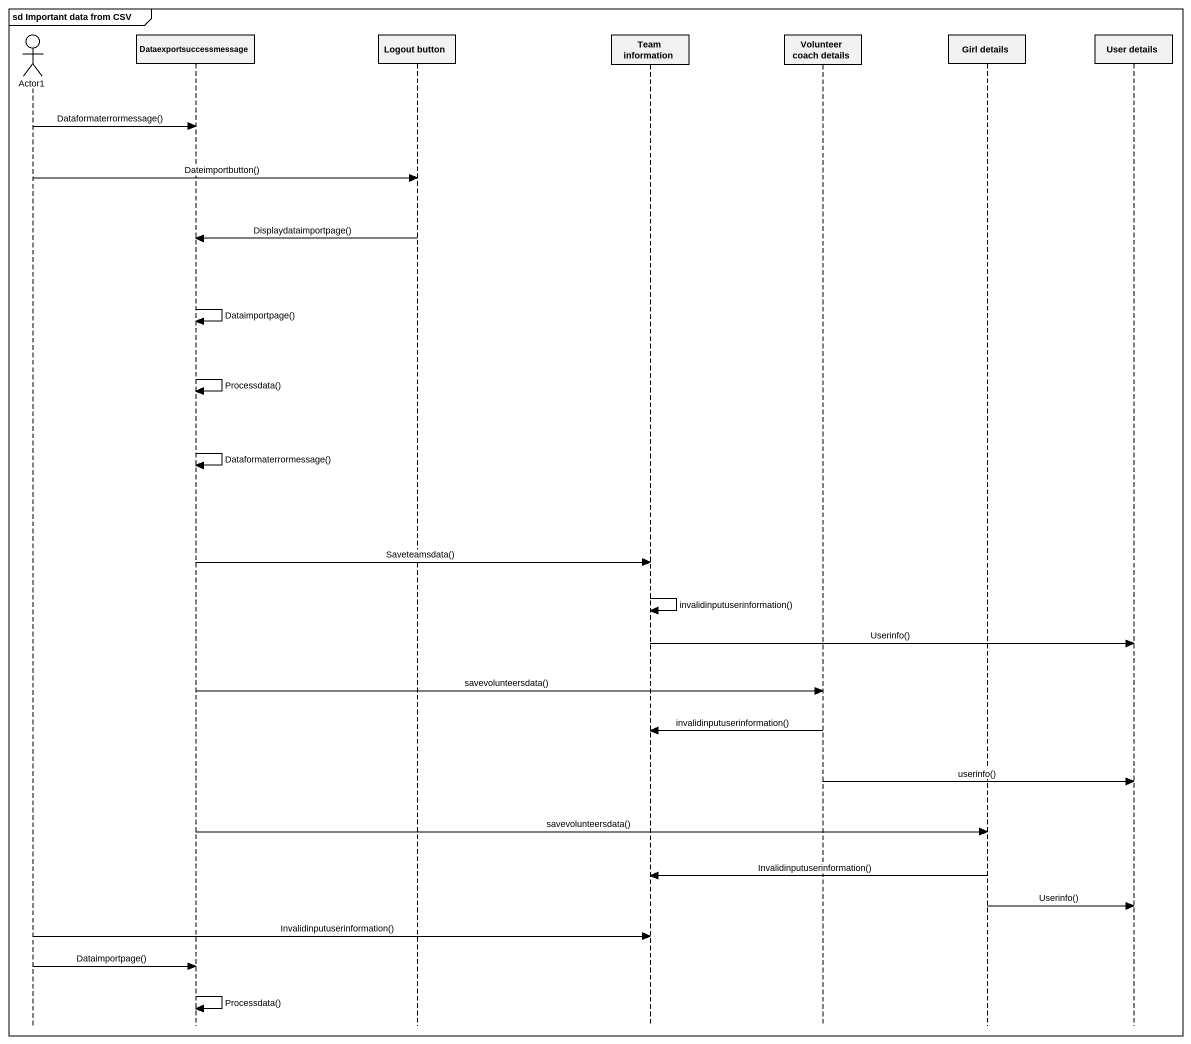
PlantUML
@startuml
mainframe sd Important data from CSV
hide footbox
actor Actor1
participant Dataexportsuccessmessage
participant "Logout button" as Logout_button
participant "Team information" as Team_information
participant "Volunteer coach details" as Volunteer_coach_details
participant "Girl details" as Girl_details
participant "User details" as User_details

Actor1 -> Dataexportsuccessmessage : Dataformaterrormessage()
Actor1 -> Logout_button : Dateimportbutton()
Logout_button -> Dataexportsuccessmessage : Displaydataimportpage()
Dataexportsuccessmessage -> Dataexportsuccessmessage : Dataimportpage()
Dataexportsuccessmessage -> Dataexportsuccessmessage : Processdata()
Dataexportsuccessmessage -> Dataexportsuccessmessage : Dataformaterrormessage()
Dataexportsuccessmessage -> Team_information : Saveteamsdata()
Team_information -> Team_information : invalidinputuserinformation()
Team_information -> User_details : Userinfo()
Dataexportsuccessmessage -> Volunteer_coach_details : savevolunteersdata()
Volunteer_coach_details -> Team_information : invalidinputuserinformation()
Volunteer_coach_details -> User_details : userinfo()
Dataexportsuccessmessage -> Girl_details : savevolunteersdata()
Girl_details -> Team_information : Invalidinputuserinformation()
Girl_details -> User_details : Userinfo()
Actor1 -> Team_information : Invalidinputuserinformation()
Actor1 -> Dataexportsuccessmessage : Dataimportpage()
Dataexportsuccessmessage -> Dataexportsuccessmessage : Processdata()
@enduml
